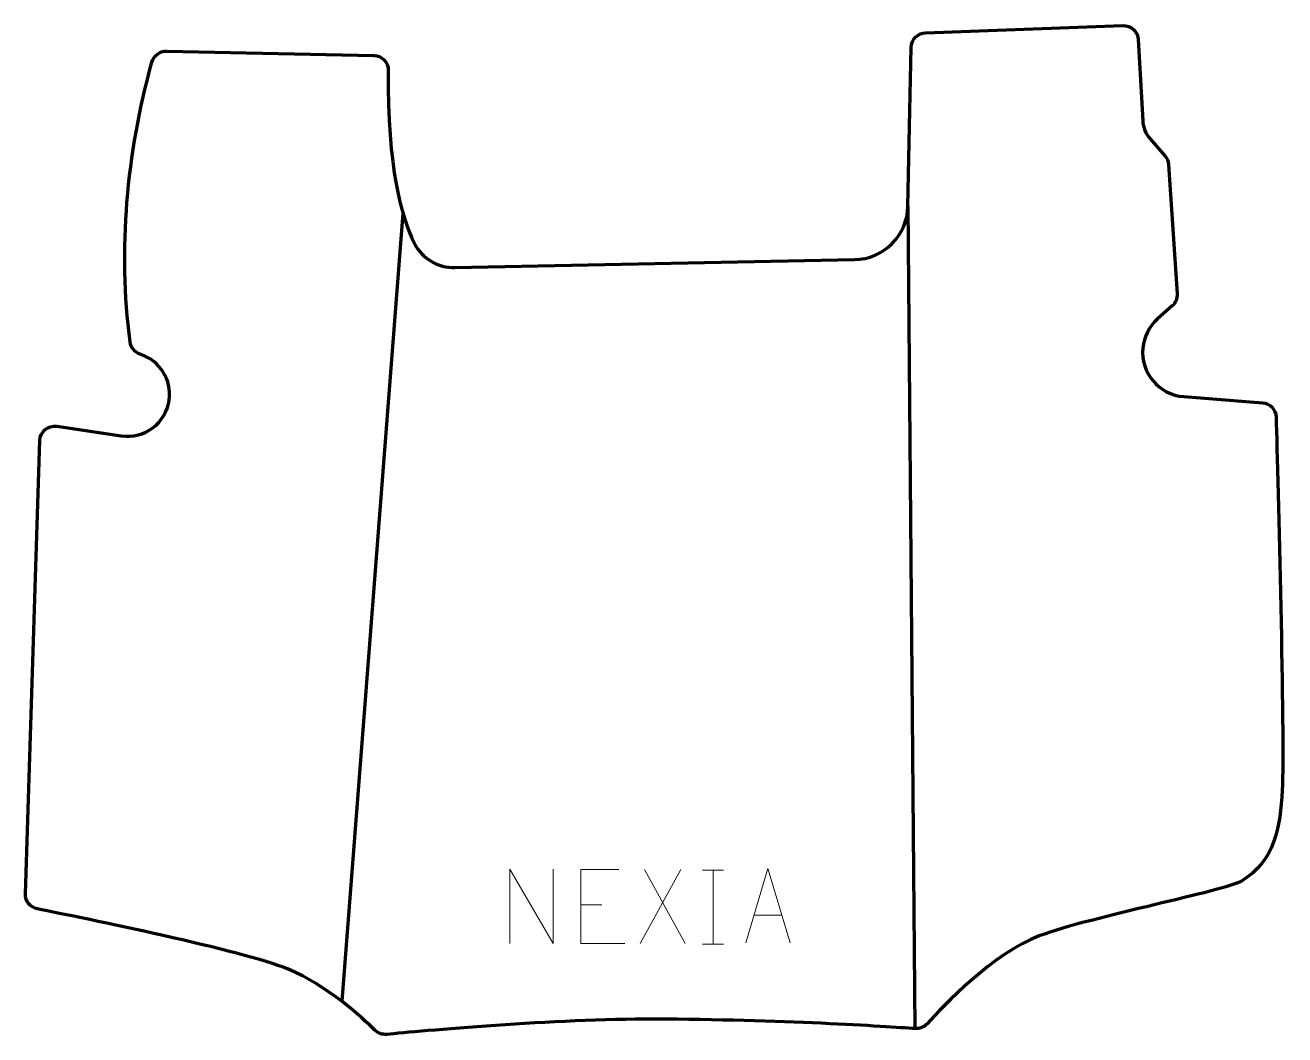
# Model space of a CAD drawing. Header units: millimetres. Extents: x -212 to 213, y -170 to 170.
import ezdxf

# ---------------------------------------------------------------- set-up
doc = ezdxf.new("R2010")
doc.units = ezdxf.units.MM
doc.header["$MEASUREMENT"] = 0
doc.layers.add('layer 1', color=7, linetype='Continuous')
doc.layers.add('layer 2', color=7, linetype='Continuous')

msp = doc.modelspace()

# ---------------------------------------------------------------- linework, layer by layer
at = {"layer": 'layer 1', "color": 250, "lineweight": 9}
for points, knots in [([(-48.6307, -139.3034), (-48.6307, -139.3034), (-48.6307, -114.3499), (-48.6307, -114.3499), (-48.6307, -114.3499), (-48.6307, -114.3499), (-33.9759, -139.3034), (-33.9759, -139.3034), (-33.9759, -139.3034), (-33.9759, -139.3034), (-33.9759, -114.3499), (-33.9759, -114.3499)], [0, 0, 0, 0, 0.25, 0.25, 0.25, 0.25, 0.5, 0.5, 0.5, 0.5, 1, 1, 1, 1]), ([(-11.8761, -114.3954), (-11.8761, -114.3954), (-24.75, -114.3954), (-24.75, -114.3954), (-24.75, -114.3954), (-24.75, -114.3954), (-24.75, -139.349), (-24.75, -139.349), (-24.75, -139.349), (-24.75, -139.349), (-9.8842, -139.349), (-9.8842, -139.349)], [0, 0, 0, 0, 0.25, 0.25, 0.25, 0.25, 0.5, 0.5, 0.5, 0.5, 1, 1, 1, 1]), ([(30.9101, -139.085), (30.9101, -139.085), (38.2811, -114.1315), (38.2811, -114.1315), (38.2811, -114.1315), (38.2811, -114.1315), (45.851, -139.085), (45.851, -139.085)], [0, 0, 0, 0, 0.33333333, 0.33333333, 0.33333333, 0.33333333, 1, 1, 1, 1])]:
    msp.add_open_spline(points, degree=3, knots=knots, dxfattribs=at)
for points in [[(9.0455, -114.4028), (9.0455, -114.4028), (-4.6951, -139.2986), (-4.6951, -139.2986)], [(-3.2405, -114.4028), (-3.2405, -114.4028), (10.5001, -139.3563), (10.5001, -139.3563)], [(16.2758, -114.6604), (16.2758, -114.6604), (23.4439, -114.6604), (23.4439, -114.6604)], [(19.8598, -114.6604), (19.8598, -114.6604), (19.8598, -139.6139), (19.8598, -139.6139)], [(-24.75, -126.2751), (-24.75, -126.2751), (-17.5819, -126.2751), (-17.5819, -126.2751)], [(33.6327, -129.8356), (33.6327, -129.8356), (43.1284, -129.8356), (43.1284, -129.8356)], [(16.2758, -139.6139), (16.2758, -139.6139), (23.4439, -139.6139), (23.4439, -139.6139)]]:
    msp.add_open_spline(points, degree=3, dxfattribs=at)
at = {"layer": 'layer 2', "color": 12, "lineweight": 200}
msp.add_open_spline([(-94.4949, 159.9379), (-94.4949, 159.9379), (-164.3346, 161.3494), (-164.3346, 161.3494), (-164.3346, 161.3494), (-166.6238, 161.3956), (-168.6551, 159.8846), (-169.2608, 157.6808), (-169.2608, 157.6808), (-177.8302, 126.5101), (-180.652, 94.5234), (-176.5983, 63.3325), (-176.5983, 63.3325), (-176.3517, 61.435), (-175.0372, 59.8453), (-173.2183, 59.2403), (-173.2183, 59.2403), (-173.2183, 59.2403), (-173.0211, 59.1747), (-173.0211, 59.1747), (-173.0211, 59.1747), (-166.5325, 57.0157), (-162.5073, 50.5475), (-163.4449, 43.7858), (-163.4449, 43.7858), (-164.5283, 35.9732), (-171.7934, 30.5468), (-179.6089, 31.7113), (-179.6089, 31.7113), (-179.6089, 31.7113), (-201.2924, 34.9428), (-201.2924, 34.9428), (-201.2924, 34.9428), (-204.2515, 35.3837), (-206.9333, 33.1503), (-207.0285, 30.1658), (-207.0285, 30.1658), (-207.0285, 30.1658), (-211.8947, -122.6371), (-211.8947, -122.6371), (-211.8947, -122.6371), (-211.9723, -125.0744), (-210.2765, -127.2098), (-207.8808, -127.6882), (-207.8808, -127.6882), (-192.4094, -130.7767), (-138.216, -141.8268), (-123.5779, -147.9422), (-123.5779, -147.9422), (-109.918, -153.6491), (-98.2841, -164.412), (-94.1294, -168.5405), (-94.1294, -168.5405), (-93.0714, -169.5915), (-91.6021, -170.1199), (-90.1162, -169.977), (-90.1162, -169.977), (-79.2147, -168.9286), (-33.2195, -164.7111), (-0.0644, -164.8431), (-0.0644, -164.8431), (42.5332, -165.0124), (78.4269, -167.3644), (87.9223, -168.0413), (87.9223, -168.0413), (89.4562, -168.1504), (90.9541, -167.5517), (91.9849, -166.4129), (91.9849, -166.4129), (97.2458, -160.6013), (114.5083, -142.4568), (129.8238, -136.8078), (129.8238, -136.8078), (148.1517, -130.0479), (192.1198, -121.7484), (197.9554, -118.3166), (197.9554, -118.3166), (209.1117, -111.7564), (211.0858, -100.2092), (211.7053, -87.6789), (211.7053, -87.6789), (212.5774, -70.0457), (210.2205, 17.1853), (209.637, 38.0447), (209.637, 38.0447), (209.5657, 40.5964), (207.5764, 42.6809), (205.0258, 42.8781), (205.0258, 42.8781), (205.0258, 42.8781), (178.5505, 44.9285), (178.5505, 44.9285), (178.5505, 44.9285), (170.165, 45.5776), (163.9395, 52.9591), (164.7298, 61.3164), (164.7298, 61.3164), (164.7298, 61.3164), (164.7298, 61.3164), (164.7298, 61.3164), (164.7298, 61.3164), (165.0861, 65.089), (166.8581, 68.5875), (169.6902, 71.1113), (169.6902, 71.1113), (169.6902, 71.1113), (174.6192, 75.5034), (174.6192, 75.5034), (174.6192, 75.5034), (175.7685, 76.5278), (176.3806, 78.0233), (176.2779, 79.5579), (176.2779, 79.5579), (176.2779, 79.5579), (173.3654, 123.1601), (173.3654, 123.1601), (173.3654, 123.1601), (173.2924, 124.2523), (172.8616, 125.2906), (172.1392, 126.1143), (172.1392, 126.1143), (172.1392, 126.1143), (167.1537, 131.8011), (167.1537, 131.8011), (167.1537, 131.8011), (165.6844, 133.4771), (164.8187, 135.5955), (164.6948, 137.8195), (164.6948, 137.8195), (164.6948, 137.8195), (163.1659, 165.2867), (163.1659, 165.2867), (163.1659, 165.2867), (163.0146, 168.0017), (160.7134, 170.0962), (157.9903, 169.9967), (157.9903, 169.9967), (157.9903, 169.9967), (91.5105, 167.565), (91.5105, 167.565), (91.5105, 167.565), (88.8624, 167.468), (86.7504, 165.3262), (86.6946, 162.6825), (86.6946, 162.6825), (86.6946, 162.6825), (85.57, 109.0861), (85.57, 109.0861), (85.57, 109.0861), (85.3632, 99.2266), (77.3993, 91.2859), (67.5204, 91.0887), (67.5204, 91.0887), (67.5204, 91.0887), (-67.132, 88.4009), (-67.132, 88.4009), (-67.132, 88.4009), (-72.8865, 88.2863), (-78.2075, 91.4602), (-80.8053, 96.5857), (-80.8053, 96.5857), (-85.1392, 105.136), (-89.9398, 122.0517), (-89.5966, 154.8844), (-89.5966, 154.8844), (-89.568, 157.6258), (-91.7485, 159.8822), (-94.4949, 159.9379)], degree=3, knots=[0, 0, 0, 0, 0.02325581, 0.02325581, 0.02325581, 0.02325581, 0.04651163, 0.04651163, 0.04651163, 0.04651163, 0.06976744, 0.06976744, 0.06976744, 0.06976744, 0.09302326, 0.09302326, 0.09302326, 0.09302326, 0.11627907, 0.11627907, 0.11627907, 0.11627907, 0.13953488, 0.13953488, 0.13953488, 0.13953488, 0.1627907, 0.1627907, 0.1627907, 0.1627907, 0.18604651, 0.18604651, 0.18604651, 0.18604651, 0.20930233, 0.20930233, 0.20930233, 0.20930233, 0.23255814, 0.23255814, 0.23255814, 0.23255814, 0.25581395, 0.25581395, 0.25581395, 0.25581395, 0.27906977, 0.27906977, 0.27906977, 0.27906977, 0.30232558, 0.30232558, 0.30232558, 0.30232558, 0.3255814, 0.3255814, 0.3255814, 0.3255814, 0.34883721, 0.34883721, 0.34883721, 0.34883721, 0.37209302, 0.37209302, 0.37209302, 0.37209302, 0.39534884, 0.39534884, 0.39534884, 0.39534884, 0.41860465, 0.41860465, 0.41860465, 0.41860465, 0.44186047, 0.44186047, 0.44186047, 0.44186047, 0.46511628, 0.46511628, 0.46511628, 0.46511628, 0.48837209, 0.48837209, 0.48837209, 0.48837209, 0.51162791, 0.51162791, 0.51162791, 0.51162791, 0.53488372, 0.53488372, 0.53488372, 0.53488372, 0.55813953, 0.55813953, 0.55813953, 0.55813953, 0.58139535, 0.58139535, 0.58139535, 0.58139535, 0.60465116, 0.60465116, 0.60465116, 0.60465116, 0.62790698, 0.62790698, 0.62790698, 0.62790698, 0.65116279, 0.65116279, 0.65116279, 0.65116279, 0.6744186, 0.6744186, 0.6744186, 0.6744186, 0.69767442, 0.69767442, 0.69767442, 0.69767442, 0.72093023, 0.72093023, 0.72093023, 0.72093023, 0.74418605, 0.74418605, 0.74418605, 0.74418605, 0.76744186, 0.76744186, 0.76744186, 0.76744186, 0.79069767, 0.79069767, 0.79069767, 0.79069767, 0.81395349, 0.81395349, 0.81395349, 0.81395349, 0.8372093, 0.8372093, 0.8372093, 0.8372093, 0.86046512, 0.86046512, 0.86046512, 0.86046512, 0.88372093, 0.88372093, 0.88372093, 0.88372093, 0.90697674, 0.90697674, 0.90697674, 0.90697674, 0.93023256, 0.93023256, 0.93023256, 0.93023256, 0.95348837, 0.95348837, 0.95348837, 0.95348837, 1, 1, 1, 1], dxfattribs=at)
at = {"layer": 'layer 2', "color": 142, "lineweight": 200}
for points in [[(-84.6714, 106.7131), (-84.6714, 106.7131), (-105.2993, -158.8256), (-105.2993, -158.8256)], [(85.57, 109.0859), (85.57, 109.0859), (87.9223, -168.0411), (87.9223, -168.0411)]]:
    msp.add_open_spline(points, degree=3, dxfattribs=at)

doc.saveas('drawing.dxf')
